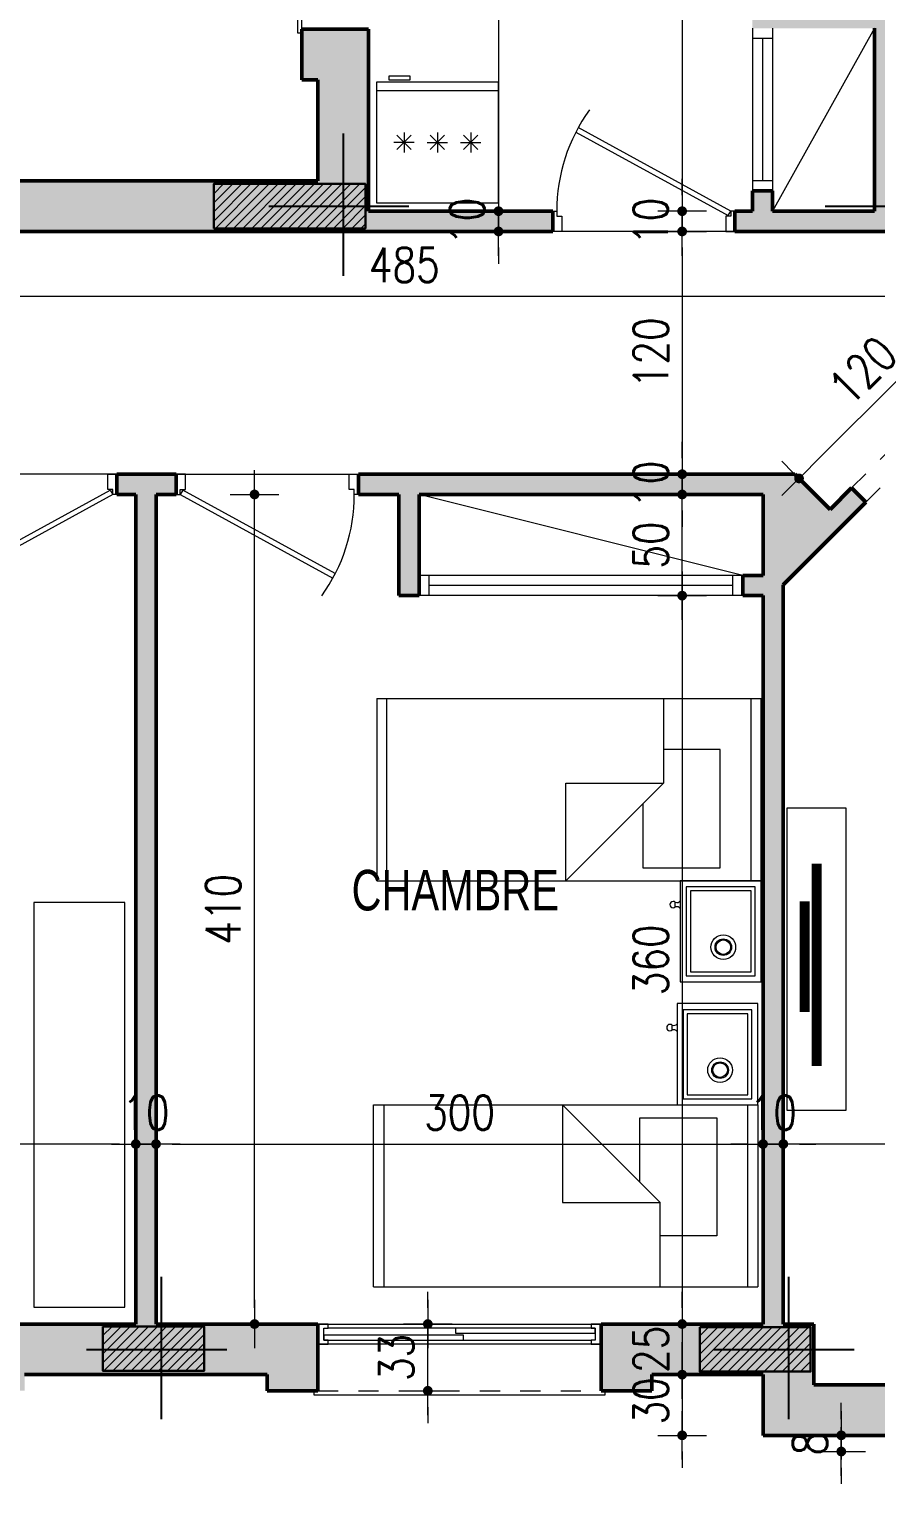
# Model space of a CAD drawing. Header units: millimetres. Extents: x 906 to 2589, y -1235 to -637.
# Drawn here: x 2549.24 to 2553.42, y -1231.05 to -1223.86 of the extents above; entities that cross this region are included whole.
import ezdxf

# ---------------------------------------------------------------- set-up
doc = ezdxf.new("R2010")
doc.units = ezdxf.units.MM
doc.linetypes.add('AXES', pattern=[2, 1.25, -0.25, 0.25, -0.25])
doc.linetypes.add('HIDDEN', pattern=[0.375, 0.25, -0.125])
doc.layers.get('DEFPOINTS').update_dxf_attribs({"color": 255, "lineweight": 13})
for name, color, linetype, lineweight in [('A-signe', 7, 'Continuous', 9), ('APPUITS', 7, 'Continuous', 18), ('DIM.', 4, 'Continuous', 25), ('interrompu', 7, 'HIDDEN', 15), ('MENUISERIE', 7, 'Continuous', 13), ('MEUBLE', 35, 'Continuous', 15), ('MUR 0.5', 7, 'Continuous', 50), ('POTEAUX ARCH', 7, 'Continuous', 30), ('POTEAUX HACHURE', 7, 'Continuous', 15), ('SANITAIRE', 7, 'Continuous', 15), ('TEXTE', 7, 'Continuous', 20)]:
    doc.layers.add(name, color=color, linetype=linetype, lineweight=lineweight)
doc.layers.add('AXE', color=7, linetype='AXES')
doc.layers.add('teinte 5', color=200, linetype='Continuous')
doc.styles.add('atef', font='romans.shx', dxfattribs={"width": 0.8})
doc.styles.add('STYLE4', font='swisscl.ttf')
doc.dimstyles.new('COTEXT', dxfattribs={"dimscale": 0, "dimtxt": 0.17, "dimasz": 0.08, "dimexe": 0.015, "dimexo": 0.015, "dimgap": 0.07, "dimtad": 1, "dimdec": 0, "dimlfac": 100, "dimzin": 0, "dimdsep": 46, "dimtxsty": 'atef', "dimblk": 'SIG2', "dimcen": 0.15, "dimse1": 1, "dimse2": 1, "dimclrd": 256, "dimclre": 6, "dimclrt": 2, "dimadec": 0, "dimazin": 0, "dimtfac": 0.5, "dimtdec": 0, "dimtix": 1, "dimtmove": 2, "dimatfit": 1, "dimldrblk": 'SIG2', "dimfxl": 0.18, "dimtolj": 1, "dimtzin": 0, "dimlwd": 18, "dimarcsym": 0})

# ---------------------------------------------------------------- blocks, each defined once
blk = doc.blocks.new('PORTE 0.90')
at = {"layer": 'MENUISERIE'}
for points in [[(-0.7859, 0.3911), (-0.0325, -0.0217), (-0.02, 0), (-0.7742, 0.4132)], [(-0.9, 0), (-0.88, 0), (-0.88, -0.025), (-0.855, -0.025), (-0.855, -0.1), (-0.9, -0.1)], [(0, 0), (-0.02, 0), (-0.02, -0.025), (-0.045, -0.025), (-0.045, -0.1), (0, -0.1)]]:
    blk.add_lwpolyline(points, dxfattribs=at)
blk.add_arc((-0.02, 0), 0.86, 144.36454, 180, dxfattribs=at)
blk = doc.blocks.new('SIG2')
at = {"layer": 'A-signe'}
for p, q in [((0, 1.5), (0, 0.5)), ((-1.5, 0), (-0.5, 0)), ((-0.5, 0), (0.5, 0)), ((0, 0.5), (0, -0.5)), ((0.5, 0), (1.5, 0)), ((0, -0.5), (0, -1.5))]:
    blk.add_line(p, q, dxfattribs=at)
at = {"layer": 'A-signe', "const_width": 0.3}
blk.add_lwpolyline([(-0.15, 0, 1), (0.15, 0, 1)], format="xyb", close=True, dxfattribs=at)
blk = doc.blocks.new('*D1195')
at = {"layer": 'DEFPOINTS', "color": 0, "transparency": 16777216}
for p in [(2552.7114, -1220.714), (2551.3681, -1224.764), (2552.4627, -1224.764)]:
    blk.add_point(p, dxfattribs=at)
at = {"layer": 'DIM.', "lineweight": 18, "transparency": 16777216}
blk.add_line((2552.4627, -1220.794), (2552.4627, -1224.684), dxfattribs=at)
at = {"layer": 'DIM.', "lineweight": 18, "transparency": 16777216, "xscale": 0.08, "yscale": 0.08, "zscale": 0.08}
for p, rotation in [((2552.4627, -1220.714), 90), ((2552.4627, -1224.764), 270)]:
    blk.add_blockref('SIG2', p, dxfattribs=dict(at, rotation=rotation))
at = {"layer": 'DIM.', "color": 2, "transparency": 16777216, "insert": (2552.3077, -1222.739), "char_height": 0.17, "attachment_point": 5, "rotation": 90, "style": 'atef'}
blk.add_mtext('\\A1;405', dxfattribs=at)
blk = doc.blocks.new('*D1196')
at = {"layer": 'DEFPOINTS', "color": 0, "transparency": 16777216}
for p in [(2551.3681, -1224.764), (2551.3163, -1224.864), (2552.4627, -1224.864)]:
    blk.add_point(p, dxfattribs=at)
at = {"layer": 'DIM.', "lineweight": 18, "transparency": 16777216}
for p, q in [((2552.4627, -1224.684), (2552.4627, -1224.604)), ((2552.4627, -1224.764), (2552.4627, -1224.864)), ((2552.4627, -1224.944), (2552.4627, -1225.024))]:
    blk.add_line(p, q, dxfattribs=at)
at = {"layer": 'DIM.', "lineweight": 18, "transparency": 16777216, "xscale": 0.08, "yscale": 0.08, "zscale": 0.08}
for p, rotation in [((2552.4627, -1224.764), 270), ((2552.4627, -1224.864), 90)]:
    blk.add_blockref('SIG2', p, dxfattribs=dict(at, rotation=rotation))
at = {"layer": 'DIM.', "color": 2, "transparency": 16777216, "insert": (2552.3077, -1224.814), "char_height": 0.17, "attachment_point": 5, "rotation": 90, "style": 'atef'}
blk.add_mtext('\\A1;10', dxfattribs=at)
blk = doc.blocks.new('*D1080')
at = {"layer": 'DEFPOINTS', "color": 0, "transparency": 16777216}
for p in [(2551.238, -1224.864), (2551.9394, -1226.064), (2552.4629, -1226.064)]:
    blk.add_point(p, dxfattribs=at)
at = {"layer": 'DIM.', "lineweight": 18, "transparency": 16777216}
blk.add_line((2552.4629, -1224.944), (2552.4629, -1225.984), dxfattribs=at)
at = {"layer": 'DIM.', "lineweight": 18, "transparency": 16777216, "xscale": 0.08, "yscale": 0.08, "zscale": 0.08}
for p, rotation in [((2552.4629, -1224.864), 90), ((2552.4629, -1226.064), 270)]:
    blk.add_blockref('SIG2', p, dxfattribs=dict(at, rotation=rotation))
at = {"layer": 'DIM.', "color": 2, "transparency": 16777216, "insert": (2552.3079, -1225.464), "char_height": 0.17, "attachment_point": 5, "rotation": 90, "style": 'atef'}
blk.add_mtext('\\A1;120', dxfattribs=at)
blk = doc.blocks.new('*D1081')
at = {"layer": 'DEFPOINTS', "color": 0, "transparency": 16777216}
for p in [(2551.9394, -1226.064), (2551.7799, -1226.164), (2552.4629, -1226.164)]:
    blk.add_point(p, dxfattribs=at)
at = {"layer": 'DIM.', "lineweight": 18, "transparency": 16777216}
for p, q in [((2552.4629, -1225.984), (2552.4629, -1225.904)), ((2552.4629, -1226.064), (2552.4629, -1226.164)), ((2552.4629, -1226.244), (2552.4629, -1226.324))]:
    blk.add_line(p, q, dxfattribs=at)
at = {"layer": 'DIM.', "lineweight": 18, "transparency": 16777216, "xscale": 0.08, "yscale": 0.08, "zscale": 0.08}
for p, rotation in [((2552.4629, -1226.064), 270), ((2552.4629, -1226.164), 90)]:
    blk.add_blockref('SIG2', p, dxfattribs=dict(at, rotation=rotation))
at = {"layer": 'DIM.', "color": 2, "transparency": 16777216, "insert": (2552.3079, -1226.114), "char_height": 0.17, "attachment_point": 5, "rotation": 90, "style": 'atef'}
blk.add_mtext('\\A1;10', dxfattribs=at)
blk = doc.blocks.new('*D1197')
at = {"layer": 'DEFPOINTS', "color": 0, "transparency": 16777216}
for p in [(2551.8278, -1226.664), (2552.2452, -1230.264), (2552.4629, -1230.264)]:
    blk.add_point(p, dxfattribs=at)
at = {"layer": 'DIM.', "lineweight": 18, "transparency": 16777216}
blk.add_line((2552.4629, -1226.744), (2552.4629, -1230.184), dxfattribs=at)
at = {"layer": 'DIM.', "lineweight": 18, "transparency": 16777216, "xscale": 0.08, "yscale": 0.08, "zscale": 0.08}
for p, rotation in [((2552.4629, -1226.664), 90), ((2552.4629, -1230.264), 270)]:
    blk.add_blockref('SIG2', p, dxfattribs=dict(at, rotation=rotation))
at = {"layer": 'DIM.', "color": 2, "transparency": 16777216, "insert": (2552.3079, -1228.464), "char_height": 0.17, "attachment_point": 5, "rotation": 90, "style": 'atef'}
blk.add_mtext('\\A1;360', dxfattribs=at)
blk = doc.blocks.new('*D1082')
at = {"layer": 'DEFPOINTS', "color": 0, "transparency": 16777216}
for p in [(2551.9025, -1230.264), (2552.2452, -1230.514), (2552.4629, -1230.514)]:
    blk.add_point(p, dxfattribs=at)
at = {"layer": 'DIM.', "lineweight": 18, "transparency": 16777216}
for p, q in [((2552.4629, -1230.184), (2552.4629, -1230.104)), ((2552.4629, -1230.264), (2552.4629, -1230.514)), ((2552.4629, -1230.594), (2552.4629, -1230.674))]:
    blk.add_line(p, q, dxfattribs=at)
at = {"layer": 'DIM.', "lineweight": 18, "transparency": 16777216, "xscale": 0.08, "yscale": 0.08, "zscale": 0.08}
for p, rotation in [((2552.4629, -1230.264), 270), ((2552.4629, -1230.514), 90)]:
    blk.add_blockref('SIG2', p, dxfattribs=dict(at, rotation=rotation))
at = {"layer": 'DIM.', "color": 2, "transparency": 16777216, "insert": (2552.3079, -1230.389), "char_height": 0.17, "attachment_point": 5, "rotation": 90, "style": 'atef'}
blk.add_mtext('\\A1;25', dxfattribs=at)
blk = doc.blocks.new('*D1084')
at = {"layer": 'DEFPOINTS', "color": 0, "transparency": 16777216}
for p in [(2552.9628, -1229.3744), (2555.9628, -1229.4417), (2552.9628, -1229.4944)]:
    blk.add_point(p, dxfattribs=at)
at = {"layer": 'DIM.', "lineweight": 18, "transparency": 16777216}
blk.add_line((2555.8828, -1229.3744), (2553.0428, -1229.3744), dxfattribs=at)
at = {"layer": 'DIM.', "lineweight": 18, "transparency": 16777216, "xscale": 0.08, "yscale": 0.08, "zscale": 0.08, "rotation": 180}
blk.add_blockref('SIG2', (2552.9628, -1229.3744), dxfattribs=at)
at = {"layer": 'DIM.', "lineweight": 18, "transparency": 16777216, "xscale": 0.08, "yscale": 0.08, "zscale": 0.08}
blk.add_blockref('SIG2', (2555.9628, -1229.3744), dxfattribs=at)
at = {"layer": 'DIM.', "color": 2, "transparency": 16777216, "insert": (2554.4628, -1229.2194), "char_height": 0.17, "attachment_point": 5, "style": 'atef'}
blk.add_mtext('\\A1;300', dxfattribs=at)
blk = doc.blocks.new('*D1085')
at = {"layer": 'DEFPOINTS', "color": 0, "transparency": 16777216}
for p in [(2549.7628, -1229.3744), (2549.7628, -1230.25), (2549.8628, -1230.25)]:
    blk.add_point(p, dxfattribs=at)
at = {"layer": 'DIM.', "lineweight": 18, "transparency": 16777216}
for p, q in [((2549.6828, -1229.3744), (2549.6028, -1229.3744)), ((2549.8628, -1229.3744), (2549.7628, -1229.3744)), ((2549.9428, -1229.3744), (2550.0228, -1229.3744))]:
    blk.add_line(p, q, dxfattribs=at)
at = {"layer": 'DIM.', "lineweight": 18, "transparency": 16777216, "xscale": 0.08, "yscale": 0.08, "zscale": 0.08}
blk.add_blockref('SIG2', (2549.7628, -1229.3744), dxfattribs=at)
at = {"layer": 'DIM.', "lineweight": 18, "transparency": 16777216, "xscale": 0.08, "yscale": 0.08, "zscale": 0.08, "rotation": 180}
blk.add_blockref('SIG2', (2549.8628, -1229.3744), dxfattribs=at)
at = {"layer": 'DIM.', "color": 2, "transparency": 16777216, "insert": (2549.8128, -1229.2194), "char_height": 0.17, "attachment_point": 5, "style": 'atef'}
blk.add_mtext('\\A1;10', dxfattribs=at)
blk = doc.blocks.new('*D1086')
at = {"layer": 'DEFPOINTS', "color": 0, "transparency": 16777216}
for p in [(2546.7628, -1229.3744), (2546.7628, -1229.6416), (2549.7628, -1230.1659)]:
    blk.add_point(p, dxfattribs=at)
at = {"layer": 'DIM.', "lineweight": 18, "transparency": 16777216}
blk.add_line((2549.6828, -1229.3744), (2546.8428, -1229.3744), dxfattribs=at)
at = {"layer": 'DIM.', "lineweight": 18, "transparency": 16777216, "xscale": 0.08, "yscale": 0.08, "zscale": 0.08, "rotation": 180}
blk.add_blockref('SIG2', (2546.7628, -1229.3744), dxfattribs=at)
at = {"layer": 'DIM.', "lineweight": 18, "transparency": 16777216, "xscale": 0.08, "yscale": 0.08, "zscale": 0.08}
blk.add_blockref('SIG2', (2549.7628, -1229.3744), dxfattribs=at)
at = {"layer": 'DIM.', "color": 2, "transparency": 16777216, "insert": (2548.2628, -1229.2194), "char_height": 0.17, "attachment_point": 5, "style": 'atef'}
blk.add_mtext('\\A1;300', dxfattribs=at)
blk = doc.blocks.new('Frigo1')
for p, q in [((0, 0.6), (0, 0)), ((0.6, 0.6), (0, 0.6)), ((0.6, 0), (0.6, 0.6)), ((0, 0), (0.6, 0)), ((0.0007, 0.0439), (0.5982, 0.0439)), ((0.0601, -0.0276), (0.0601, -0.0096)), ((0.0601, -0.0096), (0.1642, -0.0096)), ((0.1642, -0.0276), (0.0601, -0.0276)), ((0.1642, -0.0096), (0.1642, -0.0276))]:
    blk.add_line(p, q)
at = {"color": 0}
for p, q in [((0.1849, 0.3), (0.0849, 0.3)), ((0.1702, 0.2646), (0.0995, 0.3354)), ((0.0995, 0.2646), (0.1702, 0.3354)), ((0.1349, 0.25), (0.1349, 0.35)), ((0.2495, 0.3), (0.3495, 0.3)), ((0.2641, 0.2646), (0.3348, 0.3354)), ((0.3348, 0.2646), (0.2641, 0.3354)), ((0.2995, 0.25), (0.2995, 0.35)), ((0.4141, 0.3), (0.5141, 0.3)), ((0.4287, 0.2646), (0.4994, 0.3354)), ((0.4994, 0.2646), (0.4287, 0.3354)), ((0.4641, 0.25), (0.4641, 0.35))]:
    blk.add_line(p, q, dxfattribs=at)
blk = doc.blocks.new('*D1213')
at = {"layer": 'DEFPOINTS', "color": 0, "transparency": 16777216}
for p in [(2552.8628, -1229.3744), (2549.8628, -1229.8803), (2552.8628, -1229.8803)]:
    blk.add_point(p, dxfattribs=at)
at = {"layer": 'DIM.', "lineweight": 18, "transparency": 16777216}
blk.add_line((2549.9428, -1229.3744), (2552.7828, -1229.3744), dxfattribs=at)
at = {"layer": 'DIM.', "lineweight": 18, "transparency": 16777216, "xscale": 0.08, "yscale": 0.08, "zscale": 0.08, "rotation": 180}
blk.add_blockref('SIG2', (2549.8628, -1229.3744), dxfattribs=at)
at = {"layer": 'DIM.', "lineweight": 18, "transparency": 16777216, "xscale": 0.08, "yscale": 0.08, "zscale": 0.08}
blk.add_blockref('SIG2', (2552.8628, -1229.3744), dxfattribs=at)
at = {"layer": 'DIM.', "color": 2, "transparency": 16777216, "insert": (2551.3628, -1229.2194), "char_height": 0.17, "attachment_point": 5, "style": 'atef'}
blk.add_mtext('\\A1;300', dxfattribs=at)
blk = doc.blocks.new('*D1104')
at = {"layer": 'DEFPOINTS', "color": 0, "transparency": 16777216}
for p in [(2552.9628, -1229.3744), (2552.9628, -1229.8803), (2552.8628, -1230.3281)]:
    blk.add_point(p, dxfattribs=at)
at = {"layer": 'DIM.', "lineweight": 18, "transparency": 16777216}
for p, q in [((2552.7828, -1229.3744), (2552.7028, -1229.3744)), ((2552.8628, -1229.3744), (2552.9628, -1229.3744)), ((2553.0428, -1229.3744), (2553.1228, -1229.3744))]:
    blk.add_line(p, q, dxfattribs=at)
at = {"layer": 'DIM.', "lineweight": 18, "transparency": 16777216, "xscale": 0.08, "yscale": 0.08, "zscale": 0.08}
blk.add_blockref('SIG2', (2552.8628, -1229.3744), dxfattribs=at)
at = {"layer": 'DIM.', "lineweight": 18, "transparency": 16777216, "xscale": 0.08, "yscale": 0.08, "zscale": 0.08, "rotation": 180}
blk.add_blockref('SIG2', (2552.9628, -1229.3744), dxfattribs=at)
at = {"layer": 'DIM.', "color": 2, "transparency": 16777216, "insert": (2552.9128, -1229.2194), "char_height": 0.17, "attachment_point": 5, "style": 'atef'}
blk.add_mtext('\\A1;10', dxfattribs=at)
blk = doc.blocks.new('*D1276')
at = {"layer": 'DEFPOINTS', "color": 0, "transparency": 16777216}
for p in [(2552.8628, -1230.514), (2552.4629, -1230.814), (2552.8628, -1230.814)]:
    blk.add_point(p, dxfattribs=at)
at = {"layer": 'DIM.', "lineweight": 18, "transparency": 16777216}
for p, q in [((2552.4629, -1230.434), (2552.4629, -1230.354)), ((2552.4629, -1230.514), (2552.4629, -1230.814)), ((2552.4629, -1230.894), (2552.4629, -1230.974))]:
    blk.add_line(p, q, dxfattribs=at)
at = {"layer": 'DIM.', "lineweight": 18, "transparency": 16777216, "xscale": 0.08, "yscale": 0.08, "zscale": 0.08}
for p, rotation in [((2552.4629, -1230.514), 270), ((2552.4629, -1230.814), 90)]:
    blk.add_blockref('SIG2', p, dxfattribs=dict(at, rotation=rotation))
at = {"layer": 'DIM.', "color": 2, "transparency": 16777216, "insert": (2552.3079, -1230.644), "char_height": 0.17, "attachment_point": 5, "rotation": 90, "style": 'atef'}
blk.add_mtext('\\A1;30', dxfattribs=at)
blk = doc.blocks.new('*D1277')
at = {"layer": 'DEFPOINTS', "color": 0, "transparency": 16777216}
for p in [(2553.5128, -1230.814), (2553.2492, -1230.894), (2553.5128, -1230.894)]:
    blk.add_point(p, dxfattribs=at)
at = {"layer": 'DIM.', "lineweight": 18, "transparency": 16777216}
for p, q in [((2553.2492, -1230.734), (2553.2492, -1230.654)), ((2553.2492, -1230.814), (2553.2492, -1230.894)), ((2553.2492, -1230.974), (2553.2492, -1231.054))]:
    blk.add_line(p, q, dxfattribs=at)
at = {"layer": 'DIM.', "lineweight": 18, "transparency": 16777216, "xscale": 0.08, "yscale": 0.08, "zscale": 0.08}
for p, rotation in [((2553.2492, -1230.814), 270), ((2553.2492, -1230.894), 90)]:
    blk.add_blockref('SIG2', p, dxfattribs=dict(at, rotation=rotation))
at = {"layer": 'DIM.', "color": 2, "transparency": 16777216, "insert": (2553.0942, -1230.854), "char_height": 0.17, "attachment_point": 5, "rotation": 90, "style": 'atef'}
blk.add_mtext('\\A1;8', dxfattribs=at)
blk = doc.blocks.new('*D1280')
at = {"layer": 'DEFPOINTS', "color": 0, "transparency": 16777216}
for p in [(2548.6628, -1224.864), (2553.5169, -1224.864), (2553.5169, -1225.1843)]:
    blk.add_point(p, dxfattribs=at)
at = {"layer": 'DIM.', "lineweight": 18, "transparency": 16777216}
blk.add_line((2548.7428, -1225.1843), (2553.4369, -1225.1843), dxfattribs=at)
at = {"layer": 'DIM.', "lineweight": 18, "transparency": 16777216, "xscale": 0.08, "yscale": 0.08, "zscale": 0.08, "rotation": 180}
blk.add_blockref('SIG2', (2548.6628, -1225.1843), dxfattribs=at)
at = {"layer": 'DIM.', "lineweight": 18, "transparency": 16777216, "xscale": 0.08, "yscale": 0.08, "zscale": 0.08}
blk.add_blockref('SIG2', (2553.5169, -1225.1843), dxfattribs=at)
at = {"layer": 'DIM.', "color": 2, "transparency": 16777216, "insert": (2551.0898, -1225.0293), "char_height": 0.17, "attachment_point": 5, "style": 'atef'}
blk.add_mtext('\\A1;485', dxfattribs=at)
blk = doc.blocks.new('*D1292')
at = {"layer": 'DEFPOINTS', "color": 0, "transparency": 16777216}
for p in [(2551.2059, -1230.264), (2551.2177, -1230.264), (2551.2177, -1230.594)]:
    blk.add_point(p, dxfattribs=at)
at = {"layer": 'DIM.', "lineweight": 18, "transparency": 16777216}
for p, q in [((2551.2059, -1230.184), (2551.2059, -1230.104)), ((2551.2059, -1230.594), (2551.2059, -1230.264)), ((2551.2059, -1230.674), (2551.2059, -1230.754))]:
    blk.add_line(p, q, dxfattribs=at)
at = {"layer": 'DIM.', "lineweight": 18, "transparency": 16777216, "xscale": 0.08, "yscale": 0.08, "zscale": 0.08}
for p, rotation in [((2551.2059, -1230.264), 270), ((2551.2059, -1230.594), 90)]:
    blk.add_blockref('SIG2', p, dxfattribs=dict(at, rotation=rotation))
at = {"layer": 'DIM.', "color": 2, "transparency": 16777216, "insert": (2551.0509, -1230.429), "char_height": 0.17, "attachment_point": 5, "rotation": 90, "style": 'atef'}
blk.add_mtext('\\A1;33', dxfattribs=at)
blk = doc.blocks.new('*D1301')
at = {"layer": 'DEFPOINTS', "color": 0, "transparency": 16777216}
for p in [(2551.6957, -1221.964), (2551.5554, -1224.764), (2551.727, -1224.764)]:
    blk.add_point(p, dxfattribs=at)
at = {"layer": 'DIM.', "lineweight": 18, "transparency": 16777216}
blk.add_line((2551.5554, -1222.044), (2551.5554, -1224.684), dxfattribs=at)
at = {"layer": 'DIM.', "lineweight": 18, "transparency": 16777216, "xscale": 0.08, "yscale": 0.08, "zscale": 0.08}
for p, rotation in [((2551.5554, -1221.964), 90), ((2551.5554, -1224.764), 270)]:
    blk.add_blockref('SIG2', p, dxfattribs=dict(at, rotation=rotation))
at = {"layer": 'DIM.', "color": 2, "transparency": 16777216, "insert": (2551.4004, -1223.364), "char_height": 0.17, "attachment_point": 5, "rotation": 90, "style": 'atef'}
blk.add_mtext('\\A1;280', dxfattribs=at)
blk = doc.blocks.new('*D1302')
at = {"layer": 'DEFPOINTS', "color": 0, "transparency": 16777216}
for p in [(2551.727, -1224.764), (2551.5554, -1224.864), (2551.733, -1224.864)]:
    blk.add_point(p, dxfattribs=at)
at = {"layer": 'DIM.', "lineweight": 18, "transparency": 16777216}
for p, q in [((2551.5554, -1224.684), (2551.5554, -1224.604)), ((2551.5554, -1224.764), (2551.5554, -1224.864)), ((2551.5554, -1224.944), (2551.5554, -1225.024))]:
    blk.add_line(p, q, dxfattribs=at)
at = {"layer": 'DIM.', "lineweight": 18, "transparency": 16777216, "xscale": 0.08, "yscale": 0.08, "zscale": 0.08}
for p, rotation in [((2551.5554, -1224.764), 270), ((2551.5554, -1224.864), 90)]:
    blk.add_blockref('SIG2', p, dxfattribs=dict(at, rotation=rotation))
at = {"layer": 'DIM.', "color": 2, "transparency": 16777216, "insert": (2551.4004, -1224.814), "char_height": 0.17, "attachment_point": 5, "rotation": 90, "style": 'atef'}
blk.add_mtext('\\A1;10', dxfattribs=at)
blk = doc.blocks.new('*D1303')
at = {"layer": 'DEFPOINTS', "color": 0, "transparency": 16777216}
for p in [(2550.5828, -1223.6621), (2550.9128, -1223.7602), (2550.5828, -1223.864)]:
    blk.add_point(p, dxfattribs=at)
at = {"layer": 'DIM.', "lineweight": 18, "transparency": 16777216}
for p, q in [((2550.5028, -1223.6621), (2550.4228, -1223.6621)), ((2550.9128, -1223.6621), (2550.5828, -1223.6621)), ((2550.9928, -1223.6621), (2551.0728, -1223.6621))]:
    blk.add_line(p, q, dxfattribs=at)
at = {"layer": 'DIM.', "lineweight": 18, "transparency": 16777216, "xscale": 0.08, "yscale": 0.08, "zscale": 0.08}
blk.add_blockref('SIG2', (2550.5828, -1223.6621), dxfattribs=at)
at = {"layer": 'DIM.', "lineweight": 18, "transparency": 16777216, "xscale": 0.08, "yscale": 0.08, "zscale": 0.08, "rotation": 180}
blk.add_blockref('SIG2', (2550.9128, -1223.6621), dxfattribs=at)
at = {"layer": 'DIM.', "color": 2, "transparency": 16777216, "insert": (2550.7478, -1223.5071), "char_height": 0.17, "attachment_point": 5, "style": 'atef'}
blk.add_mtext('\\A1;33', dxfattribs=at)
blk = doc.blocks.new('*D1312')
at = {"layer": 'DEFPOINTS', "color": 0, "transparency": 16777216}
for p in [(2553.8889, -1225.2361), (2554.0423, -1225.3895), (2553.1938, -1226.238)]:
    blk.add_point(p, dxfattribs=at)
at = {"layer": 'DIM.', "lineweight": 18, "transparency": 16777216}
blk.add_line((2553.097, -1226.028), (2553.8323, -1225.2926), dxfattribs=at)
at = {"layer": 'DIM.', "lineweight": 18, "transparency": 16777216, "xscale": 0.08, "yscale": 0.08, "zscale": 0.08}
for p, rotation in [((2553.8889, -1225.2361), 45.00037887338796), ((2553.0404, -1226.0846), 225.000378873388)]:
    blk.add_blockref('SIG2', p, dxfattribs=dict(at, rotation=rotation))
at = {"layer": 'DIM.', "color": 2, "transparency": 16777216, "insert": (2553.3551, -1225.5507), "char_height": 0.17, "attachment_point": 5, "rotation": 45.00038, "style": 'atef'}
blk.add_mtext('\\A1;120', dxfattribs=at)
blk = doc.blocks.new('*D1321')
at = {"layer": 'DEFPOINTS', "color": 0, "transparency": 16777216}
for p in [(2552.4629, -1226.164), (2552.7628, -1226.164), (2552.7628, -1226.664)]:
    blk.add_point(p, dxfattribs=at)
at = {"layer": 'DIM.', "lineweight": 18, "transparency": 16777216}
blk.add_line((2552.4629, -1226.584), (2552.4629, -1226.244), dxfattribs=at)
at = {"layer": 'DIM.', "lineweight": 18, "transparency": 16777216, "xscale": 0.08, "yscale": 0.08, "zscale": 0.08}
for p, rotation in [((2552.4629, -1226.164), 90), ((2552.4629, -1226.664), 270)]:
    blk.add_blockref('SIG2', p, dxfattribs=dict(at, rotation=rotation))
at = {"layer": 'DIM.', "color": 2, "transparency": 16777216, "insert": (2552.3079, -1226.414), "char_height": 0.17, "attachment_point": 5, "rotation": 90, "style": 'atef'}
blk.add_mtext('\\A1;50', dxfattribs=at)
blk = doc.blocks.new('*D1322')
at = {"layer": 'DEFPOINTS', "color": 0, "transparency": 16777216}
for p in [(2549.8628, -1226.164), (2550.3496, -1226.164), (2549.8628, -1230.264)]:
    blk.add_point(p, dxfattribs=at)
at = {"layer": 'DIM.', "lineweight": 18, "transparency": 16777216}
blk.add_line((2550.3496, -1230.184), (2550.3496, -1226.244), dxfattribs=at)
at = {"layer": 'DIM.', "lineweight": 18, "transparency": 16777216, "xscale": 0.08, "yscale": 0.08, "zscale": 0.08}
for p, rotation in [((2550.3496, -1226.164), 90), ((2550.3496, -1230.264), 270)]:
    blk.add_blockref('SIG2', p, dxfattribs=dict(at, rotation=rotation))
at = {"layer": 'DIM.', "color": 2, "transparency": 16777216, "insert": (2550.1946, -1228.214), "char_height": 0.17, "attachment_point": 5, "rotation": 90, "style": 'atef'}
blk.add_mtext('\\A1;410', dxfattribs=at)
blk = doc.blocks.new('A$C4AA77CC6')
at = {"linetype": 'ByBlock'}
for p, q in [((1.1226, 2.0646), (0, 0.5318)), ((1.0926, 2.0237), (1.8187, 1.4919)), ((1.8487, 1.5329), (1.1226, 2.0646)), ((1.8487, 1.5329), (0.7261, 0)), ((0.5703, 1.3105), (0.9596, 1.0253)), ((0.6745, 0.636), (0.5703, 1.3105)), ((0.9596, 1.0253), (0.6745, 0.636)), ((0.3964, 0.9656), (0.1713, 0.6582)), ((0.6526, 0.778), (0.3964, 0.9656)), ((0.1713, 0.6582), (0.6426, 0.313)), ((1.0112, 0.3894), (0.6745, 0.636)), ((0, 0.5318), (0.7261, 0)), ((0.7561, 0.041), (0.03, 0.5727)), ((0.6426, 0.313), (0.8077, 0.5384))]:
    blk.add_line(p, q, dxfattribs=at)
blk = doc.blocks.new('A$C209961D1')
at = {"linetype": 'ByBlock'}
for p, q in [((0.2363, 0.6181), (0, 0.2954)), ((0.2428, 0.5762), (0.0419, 0.3019)), ((0.6397, 0.3227), (0.2363, 0.6181)), ((0.5978, 0.3162), (0.2428, 0.5762)), ((0.2471, 0.5483), (0.0699, 0.3062)), ((0.5698, 0.3119), (0.2471, 0.5483)), ((0.5495, 0.419), (0.5679, 0.4056)), ((0, 0.2954), (0.4034, 0)), ((0.0419, 0.3019), (0.3969, 0.0419)), ((0.0699, 0.3062), (0.3926, 0.0699)), ((0.3926, 0.0699), (0.5698, 0.3119)), ((0.3969, 0.0419), (0.5978, 0.3162)), ((0.4034, 0), (0.6397, 0.3227))]:
    blk.add_line(p, q, dxfattribs=at)
for radius in [0.061, 0.041, 0.036]:
    blk.add_circle((0.2489, 0.3451), radius, dxfattribs=at)
for centre, radius, start, end in [((0.5651, 0.421), 0.0157, 280.33709, 187.22817), ((0.5289, 0.4255), 0.0216, 269.72365, 342.53508), ((0.5803, 0.3879), 0.0216, 125.03018, 197.84161)]:
    blk.add_arc(centre, radius, start, end, dxfattribs=at)

msp = doc.modelspace()

# ---------------------------------------------------------------- hatches: boundary and pattern name
at = {"layer": 'POTEAUX HACHURE'}
h = msp.add_hatch(dxfattribs=at)
h.set_pattern_fill('ANSI31', color=256, scale=0.01)
h.set_pattern_definition([(45, (1440.70504, -322.498652), (-0.0224506403, 0.0224506403), [])])
h.paths.add_polyline_path([(2550.1478, -1224.849), (2550.8979, -1224.849), (2550.8979, -1224.6291), (2550.1478, -1224.6291)])
h = msp.add_hatch(dxfattribs=at)
h.set_pattern_fill('ANSI31', color=256, scale=0.01)
h.set_pattern_definition([(45, (1414.35465, -292.60895), (-0.0224506403, 0.0224506403), [])])
h.paths.add_polyline_path([(2549.5999, -1230.2757), (2550.0999, -1230.2757), (2550.0999, -1230.4957), (2549.5999, -1230.4957)])
h = msp.add_hatch(dxfattribs=at)
h.set_pattern_fill('ANSI31', color=256, scale=0.01)
h.set_pattern_definition([(45, (1521.09713, -325.048652), (-0.0224506403, 0.0224506403), [])])
h.paths.add_polyline_path([(2552.5499, -1230.279), (2553.0978, -1230.279), (2553.0978, -1230.499), (2552.5499, -1230.499)])
at = {"layer": 'teinte 5'}
h = msp.add_hatch(color=256, dxfattribs=at)
h.dxf.hatch_style = 1
h.paths.add_polyline_path([(2553.5129, -1220.614), (2550.6628, -1220.614), (2550.6628, -1220.7639), (2551.0929, -1220.7639), (2551.0929, -1220.714), (2551.6628, -1220.714), (2551.6628, -1220.814), (2551.9128, -1220.814), (2551.9128, -1220.714), (2553.4128, -1220.714), (2553.4128, -1223.7602), (2552.8099, -1223.7602), (2552.8099, -1223.8602), (2553.4128, -1223.8602), (2553.4128, -1224.764), (2552.9099, -1224.764), (2552.9099, -1224.664), (2552.8099, -1224.664), (2552.8099, -1224.764), (2552.7233, -1224.764), (2552.7233, -1224.864), (2553.5169, -1224.864), (2554.0424, -1225.3895), (2553.9363, -1225.4956), (2554.007, -1225.5663), (2554.1093, -1225.464), (2555.9628, -1225.464), (2555.9628, -1225.5253), (2556.0628, -1225.5253), (2556.0628, -1225.364), (2554.1583, -1225.364), (2553.5128, -1224.7186)])
h = msp.add_hatch(color=256, dxfattribs=at)
h.dxf.hatch_style = 1
h.paths.add_polyline_path([(2550.9128, -1223.864), (2550.5828, -1223.864), (2550.5828, -1224.114), (2550.6628, -1224.114), (2550.6628, -1224.614), (2547.5628, -1224.614), (2547.5628, -1224.864), (2548.5628, -1224.864), (2548.5628, -1225.1649), (2548.6628, -1225.1649), (2548.6628, -1224.864), (2551.8233, -1224.864), (2551.8233, -1224.764), (2550.9128, -1224.764)])
h = msp.add_hatch(color=256, dxfattribs=at)
h.dxf.hatch_style = 1
h.paths.add_polyline_path([(2550.6628, -1230.264), (2549.8628, -1230.264), (2549.8628, -1226.164), (2549.9627, -1226.164), (2549.9627, -1226.064), (2549.6689, -1226.064), (2549.6689, -1226.164), (2549.7628, -1226.164), (2549.7628, -1230.264), (2548.9628, -1230.264), (2548.9628, -1230.594), (2549.2128, -1230.594), (2549.2128, -1230.514), (2550.4128, -1230.514), (2550.4128, -1230.594), (2550.6628, -1230.594)])
h = msp.add_hatch(color=256, dxfattribs=at)
h.dxf.hatch_style = 1
h.paths.add_polyline_path([(2553.1128, -1230.264), (2552.9628, -1230.264), (2552.9628, -1226.6105), (2553.3706, -1226.2027), (2553.2999, -1226.132), (2553.1938, -1226.238), (2553.0198, -1226.064), (2550.8627, -1226.064), (2550.8627, -1226.164), (2551.0628, -1226.164), (2551.0628, -1226.664), (2551.1628, -1226.664), (2551.1628, -1226.164), (2552.8628, -1226.164), (2552.8628, -1226.564), (2552.7628, -1226.564), (2552.7628, -1226.664), (2552.8628, -1226.664), (2552.8628, -1230.264), (2552.0628, -1230.264), (2552.0628, -1230.594), (2552.3128, -1230.594), (2552.3128, -1230.514), (2552.8628, -1230.514), (2552.8628, -1230.814), (2553.5128, -1230.814), (2553.5128, -1230.894), (2553.7628, -1230.894), (2553.7628, -1230.564), (2553.1128, -1230.564)])

# ---------------------------------------------------------------- linework, layer by layer
at = {"layer": 'APPUITS'}
for points in [[(2550.5828, -1223.884), (2550.5628, -1223.884), (2550.5628, -1222.844), (2550.5828, -1222.844)], [(2550.6428, -1230.594), (2550.6428, -1230.614), (2552.0828, -1230.614), (2552.0828, -1230.594)]]:
    msp.add_lwpolyline(points, dxfattribs=at)
at = {"layer": 'AXE'}
for p, q in [((2550.7878, -1224.3806), (2550.7878, -1225.0836)), ((2550.4195, -1224.7387), (2551.1127, -1224.7387)), ((2553.1695, -1224.7386), (2553.8627, -1224.7386)), ((2549.8878, -1230.0309), (2549.8878, -1230.7339)), ((2552.9878, -1230.0309), (2552.9878, -1230.7339)), ((2549.5198, -1230.3891), (2550.213, -1230.3891)), ((2552.6195, -1230.3891), (2553.3127, -1230.3891))]:
    msp.add_line(p, q, dxfattribs=at)
at = {"layer": 'interrompu', "ltscale": 0.2}
for p, q in [((2550.5828, -1223.864), (2550.5828, -1222.864)), ((2553.9363, -1225.4956), (2553.2999, -1226.132)), ((2553.3706, -1226.2027), (2554.007, -1225.5663)), ((2550.6628, -1230.594), (2552.0628, -1230.594))]:
    msp.add_line(p, q, dxfattribs=at)
at = {"layer": 'MENUISERIE'}
for p, q in [((2552.8099, -1223.8602), (2552.8099, -1224.664)), ((2552.9099, -1223.8602), (2552.9099, -1224.664)), ((2553.4128, -1223.8602), (2552.9099, -1224.764)), ((2552.9099, -1223.9102), (2552.8099, -1223.9102)), ((2552.8599, -1223.9102), (2552.8599, -1224.614)), ((2552.9099, -1224.614), (2552.8099, -1224.614)), ((2552.7233, -1224.864), (2551.8233, -1224.864)), ((2549.6689, -1226.064), (2548.7689, -1226.064)), ((2549.9627, -1226.064), (2550.8627, -1226.064)), ((2552.7628, -1226.564), (2551.1628, -1226.164)), ((2552.7628, -1226.564), (2551.1628, -1226.564)), ((2551.2128, -1226.664), (2551.2128, -1226.564)), ((2552.7128, -1226.664), (2552.7128, -1226.564)), ((2552.7628, -1226.664), (2551.1628, -1226.664)), ((2552.7128, -1226.614), (2551.2128, -1226.614))]:
    msp.add_line(p, q, dxfattribs=at)
at = {"layer": 'MENUISERIE', "color": 2, "linetype": 'Continuous'}
for p, q in [((2550.6628, -1230.264), (2552.0628, -1230.264)), ((2552.0128, -1230.284), (2550.7128, -1230.284)), ((2550.7128, -1230.344), (2552.0128, -1230.344)), ((2552.0628, -1230.364), (2550.6628, -1230.364))]:
    msp.add_line(p, q, dxfattribs=at)
at = {"layer": 'MENUISERIE', "color": 2, "linetype": 'Continuous', "extrusion": (0, 0, -1)}
for points in [[(-2550.6628, -1230.364), (-2550.7128, -1230.364), (-2550.7128, -1230.344), (-2550.6928, -1230.344), (-2550.6928, -1230.284), (-2550.7128, -1230.284), (-2550.7128, -1230.264), (-2550.6628, -1230.264), (-2550.6628, -1230.264)], [(-2552.0628, -1230.364), (-2552.0628, -1230.264), (-2552.0128, -1230.264), (-2552.0128, -1230.284), (-2552.0328, -1230.284), (-2552.0328, -1230.344), (-2552.0128, -1230.344), (-2552.0128, -1230.364), (-2552.0128, -1230.364)], [(-2551.3828, -1230.344), (-2551.3828, -1230.319), (-2550.6928, -1230.319), (-2550.6928, -1230.344), (-2550.6928, -1230.344)], [(-2552.0328, -1230.309), (-2552.0328, -1230.284), (-2551.3428, -1230.284), (-2551.3428, -1230.309), (-2551.3428, -1230.309)]]:
    msp.add_lwpolyline(points, close=True, dxfattribs=at)
at = {"layer": 'MEUBLE'}
for points in [[(2552.981, -1229.2092), (2552.981, -1227.7124), (2553.2712, -1227.7124), (2553.2712, -1229.2092)], [(2549.2582, -1230.1803), (2549.7082, -1230.1803), (2549.7082, -1228.1803), (2549.2582, -1228.1803)]]:
    msp.add_lwpolyline(points, close=True, dxfattribs=at)
at = {"layer": 'MEUBLE', "const_width": 0.05}
for points in [[(2553.128, -1227.9883), (2553.128, -1228.9883)], [(2553.0681, -1228.1753), (2553.0681, -1228.7213)]]:
    msp.add_lwpolyline(points, dxfattribs=at)
at = {"layer": 'MUR 0.5'}
for p, q in [((2550.9128, -1223.864), (2550.5828, -1223.864)), ((2550.5828, -1223.864), (2550.5828, -1224.114)), ((2550.9128, -1224.764), (2550.9128, -1223.864)), ((2553.4128, -1224.764), (2553.4128, -1223.8602)), ((2550.5828, -1224.114), (2550.6628, -1224.114)), ((2550.6628, -1224.614), (2550.6628, -1224.114)), ((2547.5628, -1224.614), (2550.6628, -1224.614)), ((2552.9099, -1224.664), (2552.8099, -1224.664)), ((2552.8099, -1224.664), (2552.8099, -1224.764)), ((2552.9099, -1224.664), (2552.9099, -1224.764)), ((2550.9128, -1224.764), (2551.8233, -1224.764)), ((2551.8233, -1224.764), (2551.8233, -1224.864)), ((2552.7233, -1224.764), (2552.8099, -1224.764)), ((2552.7233, -1224.764), (2552.7233, -1224.864)), ((2552.9099, -1224.764), (2553.4128, -1224.764)), ((2548.6628, -1224.864), (2551.8233, -1224.864)), ((2552.7233, -1224.864), (2553.5169, -1224.864)), ((2549.6689, -1226.064), (2549.9627, -1226.064)), ((2549.6689, -1226.164), (2549.6689, -1226.064)), ((2549.9627, -1226.164), (2549.9627, -1226.064)), ((2550.8627, -1226.064), (2553.0198, -1226.064)), ((2550.8627, -1226.164), (2550.8627, -1226.064)), ((2553.0198, -1226.064), (2553.1938, -1226.238)), ((2549.6689, -1226.164), (2549.7628, -1226.164)), ((2549.7628, -1230.264), (2549.7628, -1226.164)), ((2549.8628, -1230.264), (2549.8628, -1226.164)), ((2549.8628, -1226.164), (2549.9627, -1226.164)), ((2550.8627, -1226.164), (2551.0628, -1226.164)), ((2551.0628, -1226.664), (2551.0628, -1226.164)), ((2551.1628, -1226.664), (2551.1628, -1226.164)), ((2551.1628, -1226.164), (2552.8628, -1226.164)), ((2552.8628, -1226.564), (2552.8628, -1226.164)), ((2553.2999, -1226.132), (2553.1938, -1226.238)), ((2553.3706, -1226.2027), (2553.2999, -1226.132)), ((2553.3706, -1226.2027), (2552.9628, -1226.6105)), ((2552.7628, -1226.664), (2552.7628, -1226.564)), ((2552.7628, -1226.564), (2552.8628, -1226.564)), ((2552.9628, -1230.264), (2552.9628, -1226.6105)), ((2551.0628, -1226.664), (2551.1628, -1226.664)), ((2552.7628, -1226.664), (2552.8628, -1226.664)), ((2552.8628, -1230.264), (2552.8628, -1226.664)), ((2548.9628, -1230.264), (2549.7628, -1230.264)), ((2549.8628, -1230.264), (2550.6628, -1230.264)), ((2550.6628, -1230.264), (2550.6628, -1230.594)), ((2552.0628, -1230.264), (2552.8628, -1230.264)), ((2552.0628, -1230.594), (2552.0628, -1230.264)), ((2552.9628, -1230.264), (2553.1128, -1230.264)), ((2553.1128, -1230.264), (2553.1128, -1230.564)), ((2549.2128, -1230.514), (2550.4128, -1230.514)), ((2550.4128, -1230.594), (2550.4128, -1230.514)), ((2552.3128, -1230.514), (2552.8628, -1230.514)), ((2552.3128, -1230.514), (2552.3128, -1230.594)), ((2552.8628, -1230.514), (2552.8628, -1230.814)), ((2553.1128, -1230.564), (2553.7628, -1230.564)), ((2550.6628, -1230.594), (2550.4128, -1230.594)), ((2552.3128, -1230.594), (2552.0628, -1230.594)), ((2552.8628, -1230.814), (2553.5128, -1230.814))]:
    msp.add_line(p, q, dxfattribs=at)
at = {"layer": 'POTEAUX ARCH'}
for points in [[(2550.1478, -1224.849), (2550.8979, -1224.849), (2550.8979, -1224.6291), (2550.1478, -1224.6291)], [(2549.5999, -1230.2757), (2550.0999, -1230.2757), (2550.0999, -1230.4957), (2549.5999, -1230.4957)], [(2552.5499, -1230.279), (2553.0978, -1230.279), (2553.0978, -1230.499), (2552.5499, -1230.499)]]:
    msp.add_lwpolyline(points, close=True, dxfattribs=at)

# ---------------------------------------------------------------- block references
at = {"layer": 'MENUISERIE'}
msp.add_blockref('PORTE 0.90', (2552.7233, -1224.764), dxfattribs=at)
at = {"layer": 'MENUISERIE', "xscale": -1, "rotation": 180}
msp.add_blockref('PORTE 0.90', (2549.6689, -1226.164), dxfattribs=at)
at = {"layer": 'MENUISERIE', "rotation": 180}
msp.add_blockref('PORTE 0.90', (2549.9627, -1226.164), dxfattribs=at)
at = {"layer": 'MEUBLE'}
for name, p, rotation in [('A$C4AA77CC6', (2553.2824, -1227.7587), 126.2173682448366), ('A$C209961D1', (2553.0917, -1228.3983), 126.2173682448436), ('A$C209961D1', (2553.0758, -1229.006), 126.2173682448436)]:
    msp.add_blockref(name, p, dxfattribs=dict(at, rotation=rotation))
at = {"layer": 'MEUBLE', "xscale": -1, "rotation": 53.78263175516337}
msp.add_blockref('A$C4AA77CC6', (2553.2665, -1229.4948), dxfattribs=at)
at = {"layer": 'SANITAIRE', "xscale": -1, "rotation": 180}
msp.add_blockref('Frigo1', (2550.9537, -1224.1243), dxfattribs=at)

# ---------------------------------------------------------------- texts
at = {"layer": 'TEXTE', "style": 'STYLE4'}
msp.add_text('CHAMBRE', height=0.2, dxfattribs=at).set_placement((2550.8292, -1228.2196))

# ---------------------------------------------------------------- dimensions: what is measured, and where the dimension line sits
at = {"layer": 'DIM.'}
for base, p1, p2, angle, picture, middle in [((2552.4627, -1224.764), (2552.7114, -1220.714), (2551.3681, -1224.764), 90, '*D1195', (2552.3077, -1222.739)), ((2551.5554, -1224.764), (2551.6957, -1221.964), (2551.727, -1224.764), 90, '*D1301', (2551.4004, -1223.364)), ((2551.5554, -1224.864), (2551.727, -1224.764), (2551.733, -1224.864), 90, '*D1302', (2551.4004, -1224.814)), ((2552.4627, -1224.864), (2551.3681, -1224.764), (2551.3163, -1224.864), 90, '*D1196', (2552.3077, -1224.814)), ((2552.4629, -1226.064), (2551.238, -1224.864), (2551.9394, -1226.064), 90, '*D1080', (2552.3079, -1225.464)), ((2552.4629, -1226.164), (2551.9394, -1226.064), (2551.7799, -1226.164), 90, '*D1081', (2552.3079, -1226.114)), ((2550.3496, -1226.164), (2549.8628, -1230.264), (2549.8628, -1226.164), 90, '*D1322', (2550.1946, -1228.214)), ((2552.4629, -1226.164), (2552.7628, -1226.664), (2552.7628, -1226.164), 90, '*D1321', (2552.3079, -1226.414)), ((2552.4629, -1230.264), (2551.8278, -1226.664), (2552.2452, -1230.264), 90, '*D1197', (2552.3079, -1228.464)), ((2546.7628, -1229.3744), (2549.7628, -1230.1659), (2546.7628, -1229.6416), 180, '*D1086', (2548.2628, -1229.2194)), ((2549.7628, -1229.3744), (2549.8628, -1230.25), (2549.7628, -1230.25), 180, '*D1085', (2549.8128, -1229.2194)), ((2552.9628, -1229.3744), (2555.9628, -1229.4417), (2552.9628, -1229.4944), 180, '*D1084', (2554.4628, -1229.2194)), ((2551.2059, -1230.264), (2551.2177, -1230.594), (2551.2177, -1230.264), 90, '*D1292', (2551.0509, -1230.429)), ((2552.4629, -1230.514), (2551.9025, -1230.264), (2552.2452, -1230.514), 90, '*D1082', (2552.3079, -1230.389)), ((2553.2492, -1230.894), (2553.5128, -1230.814), (2553.5128, -1230.894), 90, '*D1277', (2553.0942, -1230.854))]:
    dim = msp.add_linear_dim(base=base, p1=p1, p2=p2, angle=angle, dimstyle='COTEXT', override={"dimscale": 1}, dxfattribs=at)
    dim.commit()
    dim.dimension.update_dxf_attribs({"geometry": picture, "text_midpoint": middle})
for base, p1, p2, picture, middle in [((2550.5828, -1223.6621), (2550.9128, -1223.7602), (2550.5828, -1223.864), '*D1303', (2550.7478, -1223.5071)), ((2553.5169, -1225.1843), (2548.6628, -1224.864), (2553.5169, -1224.864), '*D1280', (2551.0898, -1225.0293)), ((2552.8628, -1229.3744), (2549.8628, -1229.8803), (2552.8628, -1229.8803), '*D1213', (2551.3628, -1229.2194)), ((2552.9628, -1229.3744), (2552.8628, -1230.3281), (2552.9628, -1229.8803), '*D1104', (2552.9128, -1229.2194))]:
    dim = msp.add_linear_dim(base=base, p1=p1, p2=p2, dimstyle='COTEXT', override={"dimscale": 1}, dxfattribs=at)
    dim.commit()
    dim.dimension.update_dxf_attribs({"geometry": picture, "text_midpoint": middle})
dim = msp.add_aligned_dim(p1=(2553.1938, -1226.238), p2=(2554.0423, -1225.3895), distance=0.217, dimstyle='COTEXT', override={"dimscale": 1}, dxfattribs=at)
dim.commit()
dim.dimension.update_dxf_attribs({"geometry": '*D1312', "text_midpoint": (2553.3551, -1225.5507)})
dim = msp.add_linear_dim(base=(2552.4629, -1230.814), p1=(2552.8628, -1230.514), p2=(2552.8628, -1230.814), angle=90, dimstyle='COTEXT', override={"dimscale": 1}, dxfattribs=at)
dim.commit()
dim.dimension.update_dxf_attribs({"geometry": '*D1276', "text_midpoint": (2552.3079, -1230.644), "dimtype": 160})

doc.saveas('drawing.dxf')
